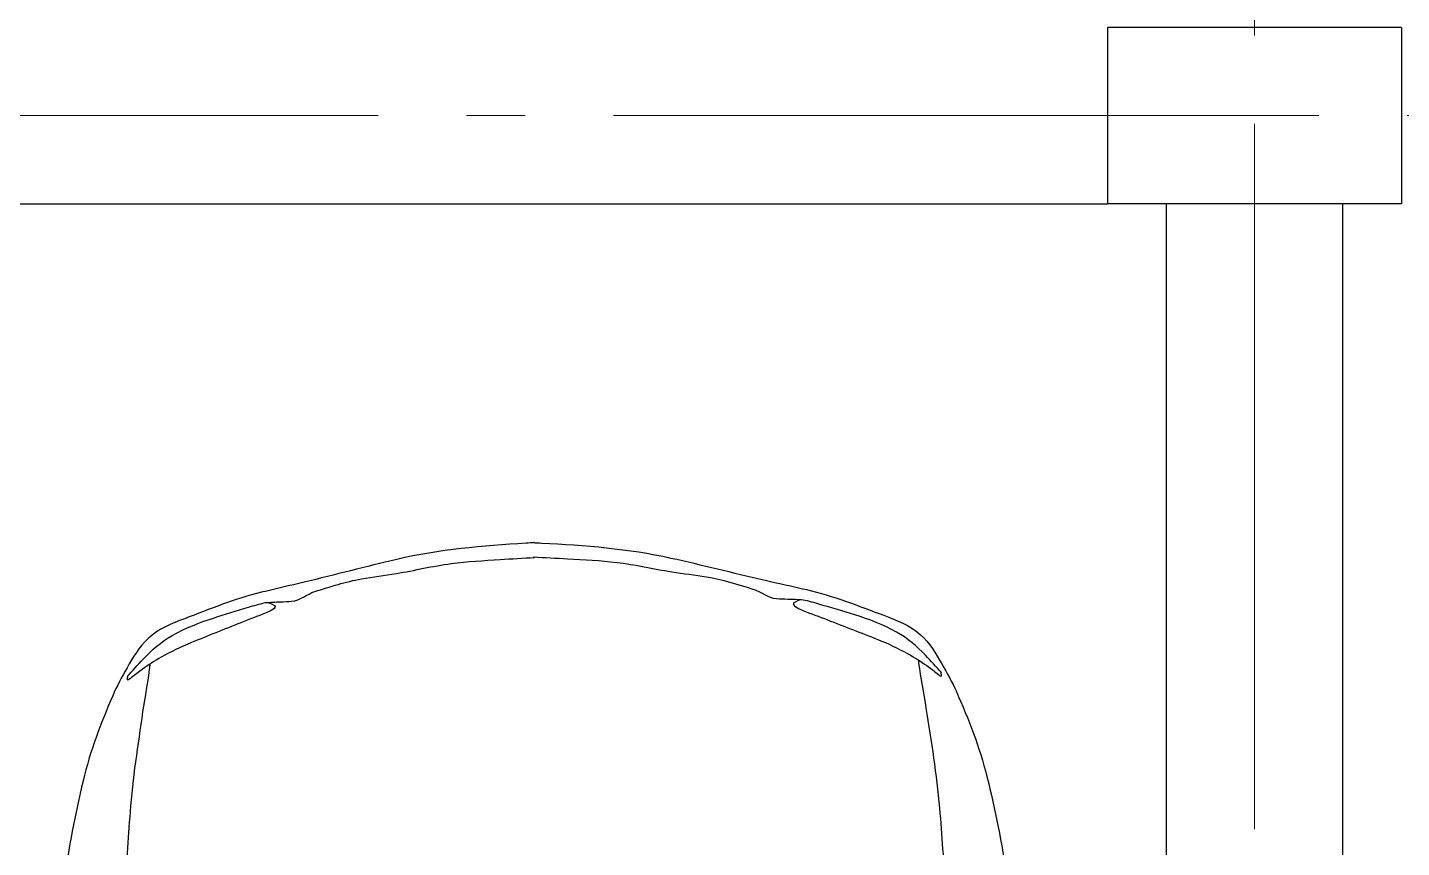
# Model space of a CAD drawing. Header units: metres. Extents: x 0 to 570, y -16 to 122.
# Drawn here: x 371.729 to 374.066, y 56.103 to 57.498 of the extents above; entities that cross this region are included whole.
import ezdxf

# ---------------------------------------------------------------- set-up
doc = ezdxf.new("R2010")
doc.units = ezdxf.units.M
doc.linetypes.add('ACAD_ISO04W100', pattern=[30, 24, -3, 0, -3])
for name, color, linetype in [('ARQ- AUTOMOBILES', 8, 'Continuous'), ('ARQ- COLUMNAS', 7, 'Continuous'), ('ARQ-SUELO', 252, 'Continuous'), ('estructura ejes', 7, 'ACAD_ISO04W100')]:
    doc.layers.add(name, color=color, linetype=linetype)

# ---------------------------------------------------------------- blocks, each defined once
blk = doc.blocks.new('A$C14541C0E')
at = {"layer": 'ARQ- AUTOMOBILES'}
for points, knots in [([(0, 0.9289), (0.0001, 0.9337), (0.0001, 0.9385), (0.0002, 0.9433), (0.0013, 1.0171), (0.0043, 1.0912), (0.0177, 1.1641), (0.0275, 1.2174), (0.039, 1.2701), (0.0492, 1.3232), (0.054, 1.3477), (0.0584, 1.3722), (0.0632, 1.3967), (0.072, 1.4421), (0.0875, 1.4855), (0.102, 1.5296), (0.1094, 1.552), (0.1172, 1.5739), (0.1328, 1.5929), (0.1464, 1.6094), (0.1636, 1.6201), (0.1812, 1.6311), (0.1963, 1.6406), (0.2112, 1.6498), (0.2273, 1.6575), (0.2736, 1.68), (0.3202, 1.7003), (0.3695, 1.7145), (0.426, 1.7308), (0.4827, 1.7441), (0.5403, 1.7549), (0.581, 1.7626), (0.6216, 1.7703), (0.6627, 1.7755), (0.6958, 1.7798), (0.729, 1.7831), (0.7623, 1.7858), (0.8307, 1.7913), (0.899, 1.7973), (0.9675, 1.7983), (1.021, 1.7991), (1.0745, 1.7993), (1.128, 1.7991), (1.1754, 1.7988), (1.2228, 1.7983), (1.2702, 1.7983), (1.2768, 1.7983), (1.2833, 1.7983), (1.2899, 1.7983)], [0, 0, 0, 0, 0.007683, 0.007683, 0.007683, 0.125649, 0.125649, 0.125649, 0.212062, 0.212062, 0.212062, 0.251911, 0.251911, 0.251911, 0.325662, 0.325662, 0.325662, 0.363112, 0.363112, 0.363112, 0.395949, 0.395949, 0.395949, 0.424294, 0.424294, 0.424294, 0.505873, 0.505873, 0.505873, 0.599338, 0.599338, 0.599338, 0.665442, 0.665442, 0.665442, 0.71881, 0.71881, 0.71881, 0.828307, 0.828307, 0.828307, 0.913794, 0.913794, 0.913794, 0.989522, 0.989522, 0.989522, 1, 1, 1, 1]), ([(1.0295, 1.6706), (1.0257, 1.6741), (1.022, 1.6776), (1.0182, 1.6811), (1.012, 1.6869), (1.0018, 1.6864), (0.9933, 1.6866), (0.9739, 1.6872), (0.9544, 1.6879), (0.9351, 1.6866), (0.8865, 1.6833), (0.8379, 1.6805), (0.7895, 1.6755), (0.7146, 1.6677), (0.6398, 1.6599), (0.565, 1.6519), (0.5187, 1.6469), (0.4725, 1.6421), (0.4263, 1.6366), (0.3695, 1.6297), (0.3134, 1.6181), (0.2572, 1.6074), (0.2318, 1.6025), (0.2066, 1.5963), (0.181, 1.5921), (0.1793, 1.5918), (0.1776, 1.5915), (0.1759, 1.5912)], [0, 0, 0, 0, 0.017744, 0.017744, 0.017744, 0.047302, 0.047302, 0.047302, 0.114618, 0.114618, 0.114618, 0.283398, 0.283398, 0.283398, 0.544479, 0.544479, 0.544479, 0.705728, 0.705728, 0.705728, 0.904157, 0.904157, 0.904157, 0.994065, 0.994065, 0.994065, 1, 1, 1, 1]), ([(0.1959, 1.6313), (0.1864, 1.6218), (0.1769, 1.6123), (0.1674, 1.6028), (0.1526, 1.5878), (0.1395, 1.5711), (0.1297, 1.552), (0.1179, 1.5289), (0.1098, 1.5048), (0.1031, 1.4801), (0.0976, 1.4601), (0.0926, 1.4402), (0.0874, 1.4202), (0.085, 1.4107), (0.0826, 1.4011), (0.081, 1.3916), (0.0801, 1.3862), (0.0836, 1.3796), (0.0865, 1.3759), (0.0898, 1.3717), (0.0964, 1.3846), (0.0985, 1.3906), (0.1035, 1.4051), (0.1082, 1.4196), (0.1132, 1.434), (0.1233, 1.4629), (0.1333, 1.4918), (0.1435, 1.5207), (0.1498, 1.5383), (0.1573, 1.5555), (0.1656, 1.5723), (0.1713, 1.5838), (0.1781, 1.5947), (0.1849, 1.6055), (0.1889, 1.6119), (0.1935, 1.6178), (0.1978, 1.624), (0.1993, 1.6262), (0.2042, 1.6317), (0.2015, 1.6313), (0.1993, 1.631), (0.1972, 1.6307), (0.195, 1.6304)], [0, 0, 0, 0, 0.070016, 0.070016, 0.070016, 0.179626, 0.179626, 0.179626, 0.312683, 0.312683, 0.312683, 0.420127, 0.420127, 0.420127, 0.470953, 0.470953, 0.470953, 0.499779, 0.499779, 0.499779, 0.532713, 0.532713, 0.532713, 0.612102, 0.612102, 0.612102, 0.771399, 0.771399, 0.771399, 0.868805, 0.868805, 0.868805, 0.935418, 0.935418, 0.935418, 0.974427, 0.974427, 0.974427, 0.988724, 0.988724, 0.988724, 1, 1, 1, 1]), ([(0.081, 1.3915), (0.0809, 1.3827), (0.0808, 1.374), (0.0808, 1.3652), (0.0807, 1.3589), (0.0809, 1.3525), (0.0808, 1.3462), (0.0804, 1.3319), (0.0695, 1.3198), (0.066, 1.306), (0.0592, 1.2794), (0.0515, 1.2529), (0.0481, 1.2256), (0.0456, 1.2059), (0.0441, 1.186), (0.0417, 1.1663), (0.0379, 1.1349), (0.0316, 1.1038), (0.0291, 1.0722), (0.0268, 1.0444), (0.0263, 1.0165), (0.0259, 0.9886), (0.0256, 0.969), (0.0253, 0.9494), (0.025, 0.9298)], [0, 0, 0, 0, 0.056134, 0.056134, 0.056134, 0.09687, 0.09687, 0.09687, 0.188484, 0.188484, 0.188484, 0.364702, 0.364702, 0.364702, 0.492155, 0.492155, 0.492155, 0.695378, 0.695378, 0.695378, 0.874288, 0.874288, 0.874288, 1, 1, 1, 1]), ([(0, 0.9314), (0.0005, 0.9266), (0.001, 0.9218), (0.0014, 0.917), (0.0086, 0.8435), (0.0176, 0.7698), (0.0369, 0.6984), (0.051, 0.6461), (0.0667, 0.5944), (0.0813, 0.5423), (0.088, 0.5183), (0.0944, 0.4942), (0.1012, 0.4702), (0.1137, 0.4257), (0.1327, 0.3837), (0.1508, 0.3409), (0.1599, 0.3192), (0.1695, 0.298), (0.1866, 0.2804), (0.2016, 0.265), (0.2195, 0.2558), (0.2379, 0.2463), (0.2538, 0.238), (0.2694, 0.2301), (0.2861, 0.2237), (0.3341, 0.2051), (0.3822, 0.1886), (0.4325, 0.1785), (0.49, 0.1669), (0.5477, 0.1583), (0.6059, 0.1521), (0.6471, 0.1478), (0.6882, 0.1435), (0.7296, 0.1416), (0.763, 0.1401), (0.7964, 0.1394), (0.8298, 0.1395), (0.8983, 0.1396), (0.9668, 0.1392), (1.0353, 0.1438), (1.0888, 0.1473), (1.142, 0.1516), (1.1953, 0.1561), (1.2426, 0.1602), (1.2898, 0.1646), (1.337, 0.1685), (1.3435, 0.169), (1.3501, 0.1696), (1.3566, 0.1701)], [0, 0, 0, 0, 0.007683, 0.007683, 0.007683, 0.125649, 0.125649, 0.125649, 0.212062, 0.212062, 0.212062, 0.251911, 0.251911, 0.251911, 0.325662, 0.325662, 0.325662, 0.363112, 0.363112, 0.363112, 0.395949, 0.395949, 0.395949, 0.424294, 0.424294, 0.424294, 0.505873, 0.505873, 0.505873, 0.599338, 0.599338, 0.599338, 0.665442, 0.665442, 0.665442, 0.718811, 0.718811, 0.718811, 0.828308, 0.828308, 0.828308, 0.913794, 0.913794, 0.913794, 0.989522, 0.989522, 0.989522, 1, 1, 1, 1]), ([(0.1185, 0.4769), (0.1177, 0.4856), (0.1169, 0.4943), (0.1161, 0.503), (0.1156, 0.5093), (0.1153, 0.5157), (0.1146, 0.522), (0.1131, 0.5362), (0.1013, 0.5474), (0.0966, 0.5609), (0.0876, 0.5868), (0.0778, 0.6126), (0.0722, 0.6395), (0.0681, 0.659), (0.065, 0.6786), (0.061, 0.6981), (0.0546, 0.7291), (0.0459, 0.7596), (0.0407, 0.7909), (0.0362, 0.8184), (0.0334, 0.8462), (0.0307, 0.8739), (0.0288, 0.8934), (0.0269, 0.9129), (0.0251, 0.9324)], [0, 0, 0, 0, 0.056135, 0.056135, 0.056135, 0.096872, 0.096872, 0.096872, 0.188484, 0.188484, 0.188484, 0.364701, 0.364701, 0.364701, 0.492157, 0.492157, 0.492157, 0.695378, 0.695378, 0.695378, 0.874289, 0.874289, 0.874289, 1, 1, 1, 1]), ([(0.2527, 0.2472), (0.2424, 0.2559), (0.2322, 0.2647), (0.2219, 0.2734), (0.2059, 0.287), (0.1915, 0.3026), (0.1802, 0.3209), (0.1665, 0.343), (0.1565, 0.3663), (0.1478, 0.3904), (0.1407, 0.4098), (0.134, 0.4292), (0.1273, 0.4488), (0.1241, 0.4581), (0.1211, 0.4675), (0.1185, 0.4768), (0.1171, 0.4821), (0.1198, 0.4881), (0.1228, 0.4929), (0.1262, 0.4983), (0.1333, 0.485), (0.1359, 0.4792), (0.142, 0.4652), (0.1479, 0.4511), (0.1541, 0.4372), (0.1665, 0.4092), (0.1788, 0.3812), (0.1914, 0.3532), (0.1991, 0.3362), (0.2079, 0.3197), (0.2176, 0.3036), (0.2242, 0.2925), (0.2319, 0.2823), (0.2396, 0.272), (0.2441, 0.2661), (0.2492, 0.2605), (0.2539, 0.2547), (0.2556, 0.2526), (0.2609, 0.2475), (0.2582, 0.2477), (0.256, 0.2478), (0.2538, 0.2479), (0.2517, 0.2481)], [0, 0, 0, 0, 0.070016, 0.070016, 0.070016, 0.179626, 0.179626, 0.179626, 0.312683, 0.312683, 0.312683, 0.420125, 0.420125, 0.420125, 0.470951, 0.470951, 0.470951, 0.499777, 0.499777, 0.499777, 0.532713, 0.532713, 0.532713, 0.612101, 0.612101, 0.612101, 0.771398, 0.771398, 0.771398, 0.868805, 0.868805, 0.868805, 0.935417, 0.935417, 0.935417, 0.974427, 0.974427, 0.974427, 0.988723, 0.988723, 0.988723, 1, 1, 1, 1]), ([(1.0866, 0.2761), (1.0832, 0.2724), (1.0797, 0.2686), (1.0763, 0.2648), (1.0706, 0.2585), (1.0604, 0.2582), (1.0519, 0.2572), (1.0326, 0.255), (1.0133, 0.2527), (0.9939, 0.2525), (0.9452, 0.2518), (0.8965, 0.2506), (0.8479, 0.2517), (0.7726, 0.2533), (0.6974, 0.255), (0.6221, 0.2569), (0.5757, 0.258), (0.5292, 0.2591), (0.4827, 0.2608), (0.4256, 0.263), (0.3687, 0.27), (0.3118, 0.2761), (0.286, 0.2789), (0.2604, 0.283), (0.2346, 0.2851), (0.2329, 0.2853), (0.2312, 0.2854), (0.2295, 0.2856)], [0, 0, 0, 0, 0.017744, 0.017744, 0.017744, 0.047301, 0.047301, 0.047301, 0.114617, 0.114617, 0.114617, 0.283398, 0.283398, 0.283398, 0.544479, 0.544479, 0.544479, 0.705727, 0.705727, 0.705727, 0.904156, 0.904156, 0.904156, 0.994065, 0.994065, 0.994065, 1, 1, 1, 1])]:
    blk.add_open_spline(points, degree=3, knots=knots, dxfattribs=at)

msp = doc.modelspace()

# ---------------------------------------------------------------- linework, layer by layer
at = {"layer": 'ARQ- COLUMNAS'}
for points in [[(374.0662, 57.4983), (374.0662, 57.1983), (373.5662, 57.1983)], [(374.0662, 57.4983), (373.5662, 57.4983), (373.5662, 57.1983)]]:
    msp.add_lwpolyline(points, dxfattribs=at)
at = {"layer": 'ARQ-SUELO'}
for points in [[(366.8662, 57.1983), (373.5662, 57.1983)], [(373.6662, 52.7019), (373.6662, 57.1983)], [(373.9662, 52.7019), (373.9662, 57.1983)]]:
    msp.add_lwpolyline(points, dxfattribs=at)
at = {"layer": 'estructura ejes', "color": 252, "lineweight": 20, "ltscale": 0.05}
for p, q in [((373.8162, 78.1346), (373.8162, 41.0447)), ((401.1257, 57.3483), (330.4662, 57.3483))]:
    msp.add_line(p, q, dxfattribs=at)

# ---------------------------------------------------------------- block references
at = {"layer": 'ARQ- AUTOMOBILES', "rotation": 267.9310986787437}
msp.add_blockref('A$C14541C0E', (371.6608, 56.6555), dxfattribs=at)

doc.saveas('drawing.dxf')
